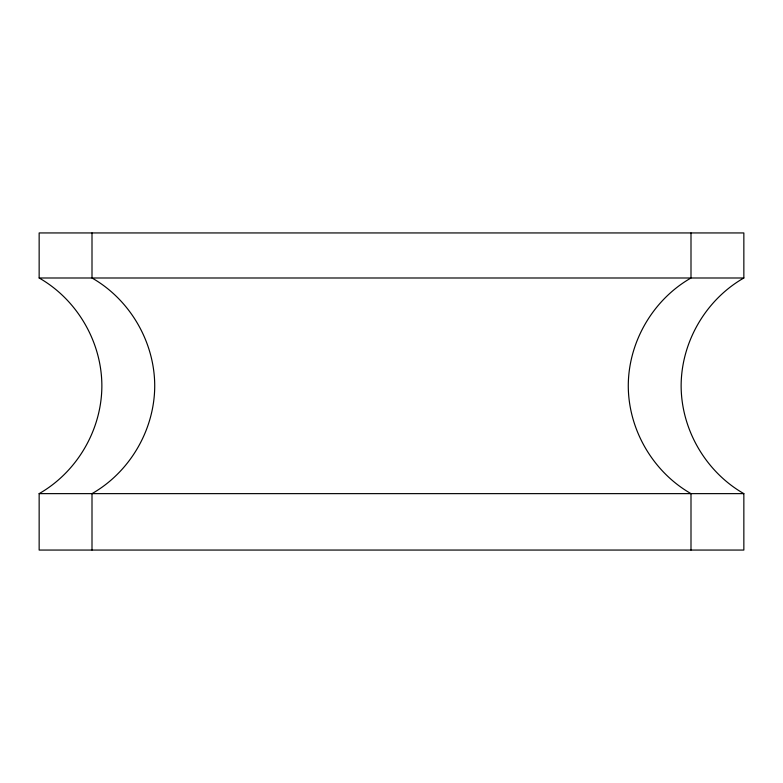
<?xml version="1.0" encoding="UTF-8"?>
<svg xmlns="http://www.w3.org/2000/svg" width="783" height="783" viewBox="0 0 783 783"><rect width="100%" height="100%" fill="white"/><g stroke="black" fill="none" stroke-linecap="round" stroke-linejoin="round"><path stroke-width="1.17" d="M39.15 493.633C77.204 471.885 101.78 429.632 101.868 385.813C101.78 341.985 77.204 299.732 39.15 277.994L39.15 232.942L743.85 232.942L743.85 277.994C705.796 299.732 681.22 341.985 681.132 385.813C681.22 429.632 705.796 471.885 743.85 493.633L743.85 550.058L39.15 550.058L39.15 493.633L743.85 493.633M39.15 277.994L743.85 277.994M690.998 232.942L690.998 277.994C652.944 299.732 628.367 341.985 628.279 385.813C628.367 429.632 652.944 471.885 690.998 493.633L690.998 550.058M92.002 232.942L92.002 277.994C130.056 299.732 154.633 341.985 154.721 385.813C154.633 429.632 130.056 471.885 92.002 493.633L92.002 550.058"/></g></svg>
